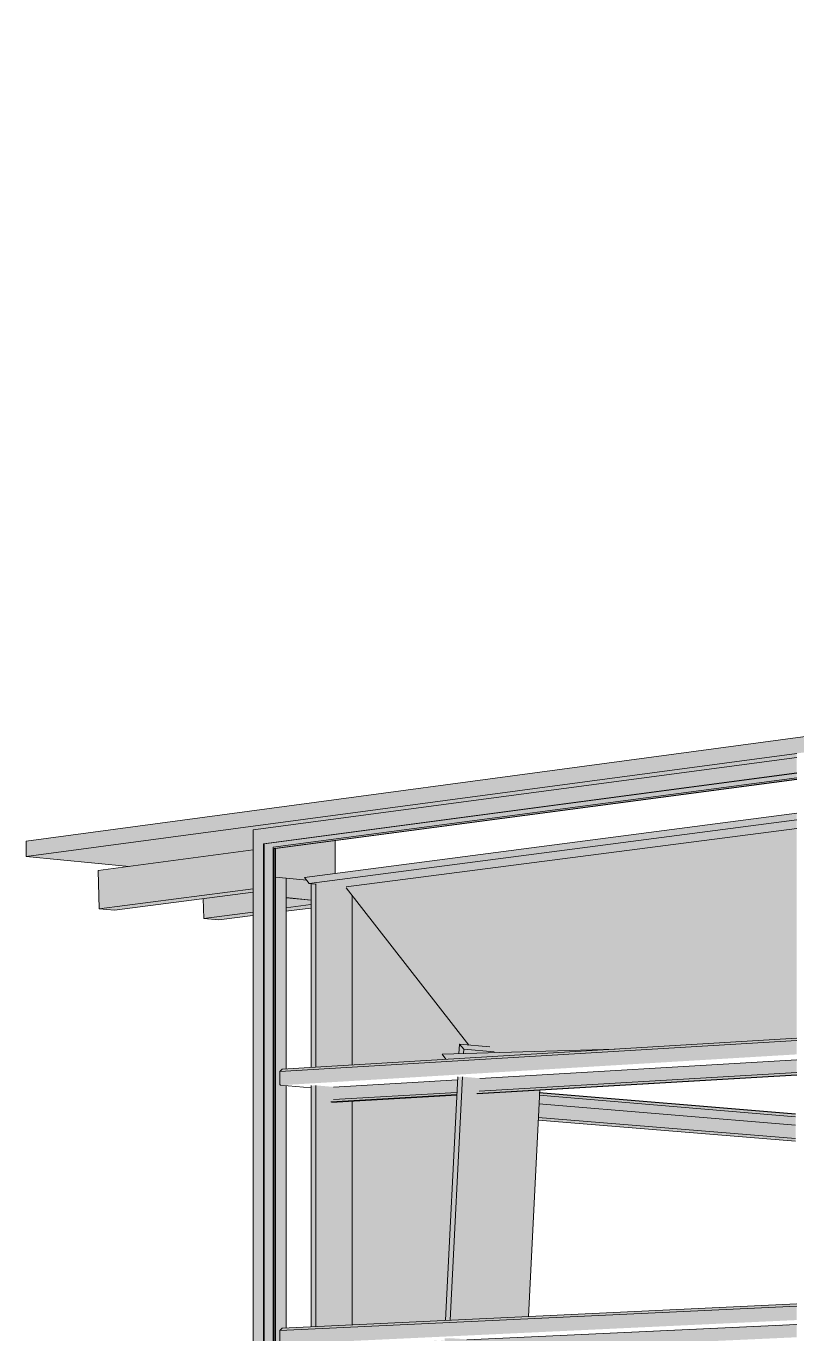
# Model space of a CAD drawing. Header units: inches. Extents: x 31156 to 31160, y -65 to 66.
# Drawn here: x 31159.4265 to 31159.487, y 66.0747 to 66.1772 of the extents above; entities that cross this region are included whole.
import ezdxf

# ---------------------------------------------------------------- set-up
doc = ezdxf.new("R2010")
doc.units = ezdxf.units.IN
doc.header["$MEASUREMENT"] = 0
for name, color, linetype, lineweight in [('A-CLNG', 13, 'Continuous', 13), ('A-GLAZ-CWMG', 51, 'Continuous', 9), ('A-ROOF', 132, 'Continuous', 13), ('S-BEAM', 12, 'Continuous', 9), ('S-COLS', 52, 'Continuous', 9)]:
    doc.layers.add(name, color=color, linetype=linetype, lineweight=lineweight)

msp = doc.modelspace()

# ---------------------------------------------------------------- hatches: boundary and pattern name
at = {"layer": 'A-GLAZ-CWMG', "lineweight": 5}
for points in [[(31159.44516, 66.1131), (31159.48699, 66.11865), (31159.48699, 66.11987), (31159.44435, 66.11418), (31159.44477, 66.11361)], [(31159.44607, 66.11275), (31159.48699, 66.11816), (31159.48699, 66.11864), (31159.44576, 66.11317), (31159.44582, 66.11309)], [(31159.44599, 66.11273), (31159.48699, 66.11816), (31159.48699, 66.11827), (31159.44592, 66.11283)], [(31159.44516, 65.97223), (31159.44516, 66.1131), (31159.44435, 66.11418), (31159.44435, 65.97224)], [(31159.44516, 65.97223), (31159.4452, 65.97223), (31159.4452, 66.11309), (31159.44516, 66.11309), (31159.44516, 65.97422)], [(31159.44538, 65.97225), (31159.44538, 65.97284), (31159.44607, 65.97284), (31159.44607, 66.11275), (31159.44576, 66.11317), (31159.4452, 66.11309), (31159.4452, 65.97226)], [(31159.44599, 65.97283), (31159.44599, 66.11273), (31159.44592, 66.11283), (31159.44592, 65.97283)], [(31159.4452, 66.05296), (31159.44569, 66.05298), (31159.44569, 66.11051), (31159.4452, 66.11048), (31159.4452, 66.06256)], [(31159.44693, 66.05292), (31159.44693, 66.07383), (31159.44646, 66.07387), (31159.44643, 66.07394), (31159.44644, 66.07494), (31159.44663, 66.07512), (31159.44693, 66.07514), (31159.44693, 66.09413), (31159.44646, 66.09418), (31159.44643, 66.09425), (31159.44644, 66.09525), (31159.44663, 66.09543), (31159.44693, 66.09545), (31159.44693, 66.11039), (31159.44611, 66.11047), (31159.44611, 66.05296)], [(31159.4489, 66.10868), (31159.4489, 66.10996), (31159.44875, 66.10998), (31159.44855, 66.11023), (31159.44693, 66.11039), (31159.44693, 66.10887), (31159.44875, 66.1087)], [(31159.44889, 66.10869), (31159.44889, 66.10877), (31159.44685, 66.10897), (31159.44685, 66.10889)]]:
    msp.add_hatch(color=256, dxfattribs=at).paths.add_polyline_path(points, flags=0)
h = msp.add_hatch(color=256, dxfattribs=at)
h.paths.add_polyline_path([(31159.44609, 65.97283), (31159.44609, 65.97308), (31159.44599, 65.97308), (31159.44599, 65.97283)], flags=0)
h.paths.add_polyline_path([(31159.44599, 65.97318), (31159.44611, 65.97319), (31159.44611, 66.11272), (31159.44599, 66.11272), (31159.44599, 65.97319)], flags=0)
h = msp.add_hatch(color=256, dxfattribs=at)
h.paths.add_polyline_path([(31159.44682, 66.05292), (31159.44682, 66.07383), (31159.44676, 66.07384), (31159.44676, 66.05292)], flags=0)
h.paths.add_polyline_path([(31159.44676, 66.07513), (31159.44682, 66.07513), (31159.44682, 66.09414), (31159.44676, 66.09414), (31159.44676, 66.07957)], flags=0)
h.paths.add_polyline_path([(31159.44676, 66.09544), (31159.44682, 66.09544), (31159.44682, 66.11039), (31159.44676, 66.11039), (31159.44676, 66.09659)], flags=0)
at = {"layer": 'A-ROOF', "lineweight": 5}
msp.add_hatch(color=256, dxfattribs=at).paths.add_polyline_path([(31159.42654, 66.1121), (31159.90197, 66.17564), (31159.90197, 66.1772), (31159.42654, 66.1133)], flags=0)
at = {"layer": 'A-ROOF'}
h = msp.add_hatch(color=256, dxfattribs=at)
h.paths.add_polyline_path([(31160.29576, 66.07427), (31160.29631, 66.07431), (31159.97477, 66.15693), (31159.97479, 66.15656), (31160.29558, 66.07432), (31160.29559, 66.07431), (31160.29562, 66.07431), (31160.29576, 66.07428)], flags=0)
h.paths.add_polyline_path([(31159.43461, 66.11132), (31159.44433, 66.11261), (31159.44437, 66.11418), (31159.48699, 66.11987), (31159.48699, 66.12018), (31159.42654, 66.1121), (31159.43279, 66.1115)], flags=0)
at = {"layer": 'S-BEAM', "lineweight": 5}
for points in [[(31159.44875, 66.10998), (31159.48699, 66.11496), (31159.48699, 66.1155), (31159.44838, 66.11046)], [(31159.45162, 66.1097), (31159.48698, 66.1143), (31159.48699, 66.11496), (31159.44875, 66.10998), (31159.45031, 66.10983)], [(31159.43346, 66.10788), (31159.44434, 66.1093), (31159.44434, 66.10957), (31159.43226, 66.108), (31159.43279, 66.10795)], [(31159.44643, 66.09524), (31159.48699, 66.09767), (31159.48699, 66.09785), (31159.44663, 66.09543)], [(31159.44643, 66.09425), (31159.48699, 66.09665), (31159.48699, 66.09767), (31159.44643, 66.09524)], [(31159.4465, 66.09416), (31159.48699, 66.09658), (31159.48699, 66.09665), (31159.44643, 66.09425), (31159.44647, 66.09418)], [(31159.45947, 66.0962), (31159.47275, 66.097), (31159.45917, 66.09659)], [(31159.48689, 66.09102), (31159.48689, 66.09169), (31159.46678, 66.09337), (31159.46675, 66.09269), (31159.48525, 66.09115)], [(31159.48689, 66.09169), (31159.48689, 66.09189), (31159.46679, 66.09355), (31159.46678, 66.09337), (31159.48525, 66.09182)], [(31159.48689, 66.08999), (31159.48689, 66.09095), (31159.46675, 66.09262), (31159.4667, 66.09164), (31159.48526, 66.09012)], [(31159.48689, 66.09095), (31159.48689, 66.09102), (31159.46675, 66.09268), (31159.46675, 66.09262), (31159.48526, 66.09108)], [(31159.48689, 66.08977), (31159.48689, 66.08999), (31159.4667, 66.09164), (31159.46669, 66.09142), (31159.48526, 66.0899)], [(31159.48689, 66.09189), (31159.48689, 66.09192), (31159.48525, 66.09203)], [(31159.44643, 66.07493), (31159.48699, 66.07684), (31159.48699, 66.07703), (31159.44663, 66.07512)], [(31159.44643, 66.07394), (31159.48699, 66.07582), (31159.48699, 66.07684), (31159.44643, 66.07493)], [(31159.4465, 66.07385), (31159.48699, 66.07575), (31159.48699, 66.07582), (31159.44643, 66.07394), (31159.44647, 66.07387)]]:
    msp.add_hatch(color=256, dxfattribs=at).paths.add_polyline_path(points, flags=0)
at = {"layer": 'S-BEAM'}
msp.add_hatch(color=256, dxfattribs=at).paths.add_polyline_path([(31159.46325, 66.09672), (31159.47274, 66.097), (31159.48698, 66.09786), (31159.48698, 66.1143), (31159.45162, 66.1097), (31159.46127, 66.09731), (31159.46291, 66.09716), (31159.46325, 66.09678)], flags=0)
at = {"layer": 'S-BEAM', "lineweight": 5}
h = msp.add_hatch(color=256, dxfattribs=at)
h.paths.add_polyline_path([(31159.43226, 66.108), (31159.44434, 66.10957), (31159.44434, 66.11261), (31159.43218, 66.11099)], flags=0)
h.paths.add_polyline_path([(31159.44855, 66.11023), (31159.44837, 66.11046), (31159.45078, 66.11077), (31159.45078, 66.11334), (31159.44611, 66.11272), (31159.44611, 66.11047), (31159.44844, 66.11025)], flags=0)
h = msp.add_hatch(color=256, dxfattribs=at)
h.paths.add_polyline_path([(31159.44047, 66.10723), (31159.44432, 66.10773), (31159.44432, 66.10931), (31159.44042, 66.1088), (31159.44045, 66.10789)], flags=0)
h.paths.add_polyline_path([(31159.4469, 66.10806), (31159.44887, 66.10832), (31159.44887, 66.10867), (31159.4469, 66.10886), (31159.4469, 66.10867)], flags=0)
h = msp.add_hatch(color=256, dxfattribs=at)
h.paths.add_polyline_path([(31159.44165, 66.10712), (31159.44432, 66.10746), (31159.44432, 66.10773), (31159.44047, 66.10723)], flags=0)
h.paths.add_polyline_path([(31159.4469, 66.1078), (31159.44887, 66.10805), (31159.44887, 66.10832), (31159.4469, 66.10806)], flags=0)
h = msp.add_hatch(color=256, dxfattribs=at)
h.paths.add_polyline_path([(31159.45064, 66.094), (31159.46038, 66.09461), (31159.46038, 66.09461), (31159.45063, 66.09402), (31159.45064, 66.094)], flags=0)
h.paths.add_polyline_path([(31159.46213, 66.09468), (31159.48698, 66.09618), (31159.48698, 66.09618), (31159.46212, 66.0947), (31159.46213, 66.09468)], flags=0)
h = msp.add_hatch(color=256, dxfattribs=at)
h.paths.add_polyline_path([(31159.45064, 66.09303), (31159.46033, 66.09359), (31159.46038, 66.09458), (31159.45064, 66.094), (31159.45064, 66.09395)], flags=0)
h.paths.add_polyline_path([(31159.46208, 66.09369), (31159.48698, 66.09515), (31159.48698, 66.09615), (31159.46213, 66.09468), (31159.46209, 66.09394)], flags=0)
h = msp.add_hatch(color=256, dxfattribs=at)
h.paths.add_polyline_path([(31159.45031, 66.09281), (31159.46032, 66.09339), (31159.46032, 66.09343), (31159.45031, 66.09284)], flags=0)
h.paths.add_polyline_path([(31159.46191, 66.09348), (31159.48698, 66.09494), (31159.48698, 66.09498), (31159.46189, 66.09352)], flags=0)
h = msp.add_hatch(color=256, dxfattribs=at)
h.paths.add_polyline_path([(31159.45045, 66.09285), (31159.46032, 66.09343), (31159.46033, 66.09359), (31159.45064, 66.09303), (31159.45054, 66.09294)], flags=0)
h.paths.add_polyline_path([(31159.46189, 66.09352), (31159.48698, 66.09498), (31159.48698, 66.09515), (31159.46208, 66.09369)], flags=0)
h = msp.add_hatch(color=256, dxfattribs=at)
h.paths.add_polyline_path([(31159.45064, 66.07372), (31159.45936, 66.07415), (31159.45936, 66.07416), (31159.45063, 66.07374), (31159.45064, 66.07372)], flags=0)
h.paths.add_polyline_path([(31159.4611, 66.0742), (31159.48698, 66.07543), (31159.48698, 66.07544), (31159.4611, 66.07422), (31159.4611, 66.0742)], flags=0)
h = msp.add_hatch(color=256, dxfattribs=at)
h.paths.add_polyline_path([(31159.45064, 66.07274), (31159.45931, 66.07314), (31159.45936, 66.07412), (31159.45064, 66.07372), (31159.45064, 66.07368)], flags=0)
h.paths.add_polyline_path([(31159.46106, 66.07322), (31159.48698, 66.0744), (31159.48698, 66.0754), (31159.4611, 66.0742), (31159.46108, 66.07368)], flags=0)
at = {"layer": 'S-COLS', "lineweight": 5}
h = msp.add_hatch(color=256, dxfattribs=at)
h.paths.add_polyline_path([(31159.44926, 65.97313), (31159.44926, 65.9926), (31159.4489, 65.9926), (31159.4489, 65.97314)], flags=0)
h.paths.add_polyline_path([(31159.44926, 65.99388), (31159.44926, 66.01292), (31159.4489, 66.01292), (31159.4489, 65.99388)], flags=0)
h.paths.add_polyline_path([(31159.4489, 66.01422), (31159.44926, 66.01422), (31159.44926, 66.03323), (31159.4489, 66.03322), (31159.4489, 66.01575)], flags=0)
h.paths.add_polyline_path([(31159.4489, 66.03456), (31159.44926, 66.03456), (31159.44926, 66.07384), (31159.4489, 66.07382), (31159.4489, 66.03703)], flags=0)
h.paths.add_polyline_path([(31159.4489, 66.07523), (31159.44926, 66.07525), (31159.44926, 66.09415), (31159.4489, 66.09413), (31159.4489, 66.07957)], flags=0)
h.paths.add_polyline_path([(31159.4489, 66.09557), (31159.44926, 66.09559), (31159.44926, 66.10994), (31159.44922, 66.10993), (31159.4489, 66.10996), (31159.4489, 66.09659)], flags=0)
h = msp.add_hatch(color=256, dxfattribs=at)
h.paths.add_polyline_path([(31159.45212, 65.97308), (31159.45212, 65.99138), (31159.45096, 65.99139), (31159.45094, 65.99142), (31159.45112, 65.99161), (31159.4511, 65.99259), (31159.44926, 65.9926), (31159.44926, 65.97313), (31159.45031, 65.97311)], flags=0)
h.paths.add_polyline_path([(31159.45212, 65.99387), (31159.45212, 66.01169), (31159.45044, 66.0117), (31159.45064, 66.0119), (31159.45064, 66.0129), (31159.44926, 66.01292), (31159.44926, 65.99388), (31159.45112, 65.99387)], flags=0)
h.paths.add_polyline_path([(31159.44926, 66.01422), (31159.45212, 66.01425), (31159.45212, 66.03199), (31159.45042, 66.03197), (31159.45064, 66.03218), (31159.45064, 66.03319), (31159.44926, 66.03323), (31159.44926, 66.01453)], flags=0)
h.paths.add_polyline_path([(31159.44926, 66.03456), (31159.45212, 66.03463), (31159.45212, 66.07261), (31159.45041, 66.07253), (31159.45064, 66.07274), (31159.45064, 66.07375), (31159.44926, 66.07384), (31159.44926, 66.03484)], flags=0)
h.paths.add_polyline_path([(31159.44926, 66.07525), (31159.45212, 66.07538), (31159.45212, 66.09291), (31159.45041, 66.09281), (31159.45064, 66.09303), (31159.45064, 66.09403), (31159.44926, 66.09415), (31159.44926, 66.07628)], flags=0)
h.paths.add_polyline_path([(31159.44926, 66.09559), (31159.45212, 66.09576), (31159.45212, 66.10905), (31159.45162, 66.1097), (31159.44926, 66.10993), (31159.44926, 66.09659)], flags=0)
h = msp.add_hatch(color=256, dxfattribs=at)
h.paths.add_polyline_path([(31159.45304, 65.97307), (31159.45304, 65.99137), (31159.45212, 65.99138), (31159.45212, 65.97308), (31159.4525, 65.97308)], flags=0)
h.paths.add_polyline_path([(31159.45304, 65.99386), (31159.45304, 66.01169), (31159.45212, 66.01166), (31159.45212, 65.99387)], flags=0)
h.paths.add_polyline_path([(31159.45548, 65.99647), (31159.45624, 66.01172), (31159.45548, 66.0117), (31159.45548, 66.00299)], flags=0)
h.paths.add_polyline_path([(31159.45212, 66.01425), (31159.45304, 66.01426), (31159.45304, 66.03068), (31159.45454, 66.03071), (31159.45548, 66.0307), (31159.45548, 66.01428), (31159.45637, 66.01429), (31159.45726, 66.0321), (31159.45212, 66.03197), (31159.45212, 66.01502)], flags=0)
h.paths.add_polyline_path([(31159.45212, 66.03463), (31159.45739, 66.03474), (31159.45929, 66.07293), (31159.45212, 66.07261), (31159.45212, 66.05349), (31159.45212, 66.05348), (31159.45212, 66.03703)], flags=0)
h.paths.add_polyline_path([(31159.45212, 66.07538), (31159.45943, 66.07573), (31159.46031, 66.09339), (31159.45212, 66.09291), (31159.45212, 66.07958)], flags=0)
h.paths.add_polyline_path([(31159.45212, 66.09576), (31159.45946, 66.0962), (31159.45915, 66.0966), (31159.46048, 66.09664), (31159.46051, 66.09737), (31159.46127, 66.09731), (31159.45229, 66.10883), (31159.45212, 66.10882), (31159.45212, 66.09659)], flags=0)
h = msp.add_hatch(color=256, dxfattribs=at)
h.paths.add_polyline_path([(31159.45468, 65.97304), (31159.45566, 65.99257), (31159.4553, 65.99257), (31159.45432, 65.97305)], flags=0)
h.paths.add_polyline_path([(31159.45572, 65.99385), (31159.45667, 66.01298), (31159.45631, 66.01296), (31159.45536, 65.99386)], flags=0)
h.paths.add_polyline_path([(31159.45638, 66.01428), (31159.45674, 66.01429), (31159.45769, 66.0334), (31159.45733, 66.03339), (31159.45645, 66.01575)], flags=0)
h.paths.add_polyline_path([(31159.4574, 66.03474), (31159.45776, 66.03475), (31159.45973, 66.07433), (31159.45937, 66.07431), (31159.45751, 66.03703)], flags=0)
h.paths.add_polyline_path([(31159.45944, 66.07573), (31159.4598, 66.07575), (31159.46076, 66.09483), (31159.46039, 66.09481), (31159.45963, 66.07957)], flags=0)
h.paths.add_polyline_path([(31159.46048, 66.09663), (31159.46085, 66.09665), (31159.46086, 66.09699), (31159.46052, 66.09737)], flags=0)
msp.add_hatch(color=256, dxfattribs=at).paths.add_polyline_path([(31159.46325, 66.09678), (31159.46291, 66.09716), (31159.46052, 66.09737), (31159.46086, 66.09699)], flags=0)
h = msp.add_hatch(color=256, dxfattribs=at)
h.paths.add_polyline_path([(31159.46079, 65.97294), (31159.46171, 65.99133), (31159.45697, 65.99135), (31159.45697, 65.99139), (31159.45682, 65.99142), (31159.45698, 65.99158), (31159.45703, 65.99256), (31159.45566, 65.99257), (31159.45469, 65.97304), (31159.45906, 65.97297)], flags=0)
h.paths.add_polyline_path([(31159.46184, 65.99383), (31159.46273, 66.01176), (31159.45777, 66.01173), (31159.458, 66.01195), (31159.45805, 66.01296), (31159.45667, 66.01296), (31159.45572, 65.99385), (31159.45906, 65.99384)], flags=0)
h.paths.add_polyline_path([(31159.45674, 66.01429), (31159.46286, 66.01434), (31159.46376, 66.03223), (31159.459, 66.03213), (31159.45901, 66.03217), (31159.45882, 66.03216), (31159.45902, 66.03235), (31159.45907, 66.03336), (31159.45769, 66.0334), (31159.45676, 66.0146)], flags=0)
h.paths.add_polyline_path([(31159.45776, 66.03475), (31159.46389, 66.03488), (31159.46581, 66.07323), (31159.46104, 66.07301), (31159.46105, 66.07305), (31159.46086, 66.07304), (31159.46106, 66.07322), (31159.46111, 66.07424), (31159.45973, 66.07433), (31159.45777, 66.03502)], flags=0)
h.paths.add_polyline_path([(31159.4598, 66.07575), (31159.46595, 66.07604), (31159.46684, 66.09377), (31159.46207, 66.09349), (31159.46207, 66.09353), (31159.46189, 66.09352), (31159.46208, 66.09369), (31159.46213, 66.09471), (31159.46076, 66.09483), (31159.45986, 66.07679)], flags=0)
h.paths.add_polyline_path([(31159.46085, 66.09665), (31159.46325, 66.09672), (31159.46325, 66.09678), (31159.46086, 66.09699)], flags=0)

# ---------------------------------------------------------------- linework, layer by layer
at = {"layer": 'A-CLNG'}
msp.add_line((31159.45079, 66.11077), (31159.45079, 66.11334), dxfattribs=at)
at = {"layer": 'A-GLAZ-CWMG'}
for p, q in [((31159.48699, 66.11987), (31159.44435, 66.11418)), ((31159.48699, 66.11865), (31159.44516, 66.1131)), ((31159.48699, 66.11864), (31159.4452, 66.11309)), ((31159.48699, 66.11827), (31159.44592, 66.11283)), ((31159.48699, 66.11816), (31159.44599, 66.11273)), ((31159.48699, 66.11813), (31159.44611, 66.11272)), ((31159.44435, 66.11418), (31159.44435, 65.97224)), ((31159.4452, 66.11309), (31159.44516, 66.1131)), ((31159.44516, 66.1131), (31159.44516, 65.97223)), ((31159.44516, 66.1131), (31159.4452, 66.11309)), ((31159.4452, 66.11309), (31159.4452, 65.97223)), ((31159.44592, 66.11283), (31159.44592, 65.97283)), ((31159.44611, 66.11272), (31159.44599, 66.11273)), ((31159.44599, 66.11273), (31159.44599, 65.97283)), ((31159.44599, 66.11273), (31159.44611, 66.11272)), ((31159.44611, 66.11272), (31159.44611, 65.97318)), ((31159.44611, 66.11047), (31159.44693, 66.11039)), ((31159.44693, 66.10887), (31159.44693, 66.11039)), ((31159.44855, 66.11023), (31159.44693, 66.11039)), ((31159.44693, 66.09545), (31159.44693, 66.11039)), ((31159.44693, 66.10887), (31159.4489, 66.10868)), ((31159.44693, 66.10885), (31159.44889, 66.10867)), ((31159.44693, 66.07514), (31159.44693, 66.09413))]:
    msp.add_line(p, q, dxfattribs=at)
at = {"layer": 'A-ROOF'}
for p, q in [((31159.42654, 66.1133), (31159.90197, 66.1772)), ((31159.48699, 66.12018), (31159.42654, 66.1121)), ((31159.42654, 66.1121), (31159.42654, 66.1133)), ((31159.42654, 66.1121), (31159.43461, 66.11132))]:
    msp.add_line(p, q, dxfattribs=at)
at = {"layer": 'S-BEAM'}
for p, q in [((31159.48699, 66.1155), (31159.44838, 66.11046)), ((31159.44875, 66.10998), (31159.48699, 66.11496)), ((31159.48698, 66.1143), (31159.45165, 66.10971)), ((31159.43218, 66.11099), (31159.44434, 66.11261)), ((31159.43226, 66.108), (31159.43218, 66.11099)), ((31159.44434, 66.10957), (31159.43226, 66.108)), ((31159.44838, 66.11046), (31159.44875, 66.10998)), ((31159.44922, 66.10993), (31159.44875, 66.10998)), ((31159.45165, 66.10965), (31159.46127, 66.09731)), ((31159.44434, 66.1093), (31159.43346, 66.10788)), ((31159.44047, 66.10723), (31159.44042, 66.1088)), ((31159.43346, 66.10788), (31159.43226, 66.108)), ((31159.44432, 66.10773), (31159.44047, 66.10723)), ((31159.44887, 66.10832), (31159.4469, 66.10806)), ((31159.44887, 66.10805), (31159.4469, 66.1078)), ((31159.44165, 66.10712), (31159.44047, 66.10723)), ((31159.44432, 66.10746), (31159.44165, 66.10712)), ((31159.44643, 66.09524), (31159.48699, 66.09767)), ((31159.44663, 66.09543), (31159.48699, 66.09785)), ((31159.47275, 66.097), (31159.45916, 66.0966)), ((31159.45916, 66.0966), (31159.45947, 66.0962)), ((31159.44643, 66.09524), (31159.44663, 66.09543)), ((31159.44643, 66.09425), (31159.44643, 66.09524)), ((31159.46213, 66.09468), (31159.48698, 66.09615)), ((31159.4489, 66.09396), (31159.4465, 66.09416)), ((31159.45064, 66.094), (31159.46038, 66.09458)), ((31159.46189, 66.09352), (31159.48698, 66.09498)), ((31159.46191, 66.09348), (31159.48698, 66.09494)), ((31159.46208, 66.09369), (31159.48698, 66.09515)), ((31159.45045, 66.09285), (31159.46032, 66.09343)), ((31159.45048, 66.09282), (31159.46032, 66.09339)), ((31159.45064, 66.09303), (31159.46033, 66.09359)), ((31159.48689, 66.09169), (31159.46678, 66.09337)), ((31159.48689, 66.09192), (31159.46679, 66.0936)), ((31159.48689, 66.09189), (31159.46679, 66.09357)), ((31159.46675, 66.09269), (31159.48689, 66.09102)), ((31159.48689, 66.08977), (31159.46669, 66.09142)), ((31159.4667, 66.09164), (31159.48689, 66.08999)), ((31159.44643, 66.07493), (31159.48699, 66.07684)), ((31159.44663, 66.07512), (31159.48699, 66.07703)), ((31159.44643, 66.07493), (31159.44663, 66.07512)), ((31159.44643, 66.07394), (31159.44643, 66.07493)), ((31159.4611, 66.0742), (31159.48698, 66.0754))]:
    msp.add_line(p, q, dxfattribs=at)
msp.add_polyline3d([(31159.4465, 66.09416, 0), (31159.44647, 66.09418, 0), (31159.44644, 66.09421, 0), (31159.44643, 66.09425, 0)], dxfattribs=at)
at = {"layer": 'S-COLS'}
for p, q in [((31159.4489, 66.10996), (31159.4489, 66.09557)), ((31159.44926, 66.09559), (31159.44926, 66.10994)), ((31159.45212, 66.10905), (31159.45212, 66.09576)), ((31159.46052, 66.09737), (31159.46048, 66.09663)), ((31159.46086, 66.09699), (31159.46052, 66.09737)), ((31159.46052, 66.09737), (31159.46291, 66.09716)), ((31159.46085, 66.09665), (31159.46086, 66.09699)), ((31159.46325, 66.09678), (31159.46086, 66.09699)), ((31159.46039, 66.09481), (31159.45944, 66.07573)), ((31159.4598, 66.07575), (31159.46076, 66.09483)), ((31159.4489, 66.09413), (31159.4489, 66.07523)), ((31159.44926, 66.07525), (31159.44926, 66.09415)), ((31159.46595, 66.07604), (31159.46684, 66.09377)), ((31159.45212, 66.09291), (31159.45212, 66.07538))]:
    msp.add_line(p, q, dxfattribs=at)

doc.saveas('drawing.dxf')
